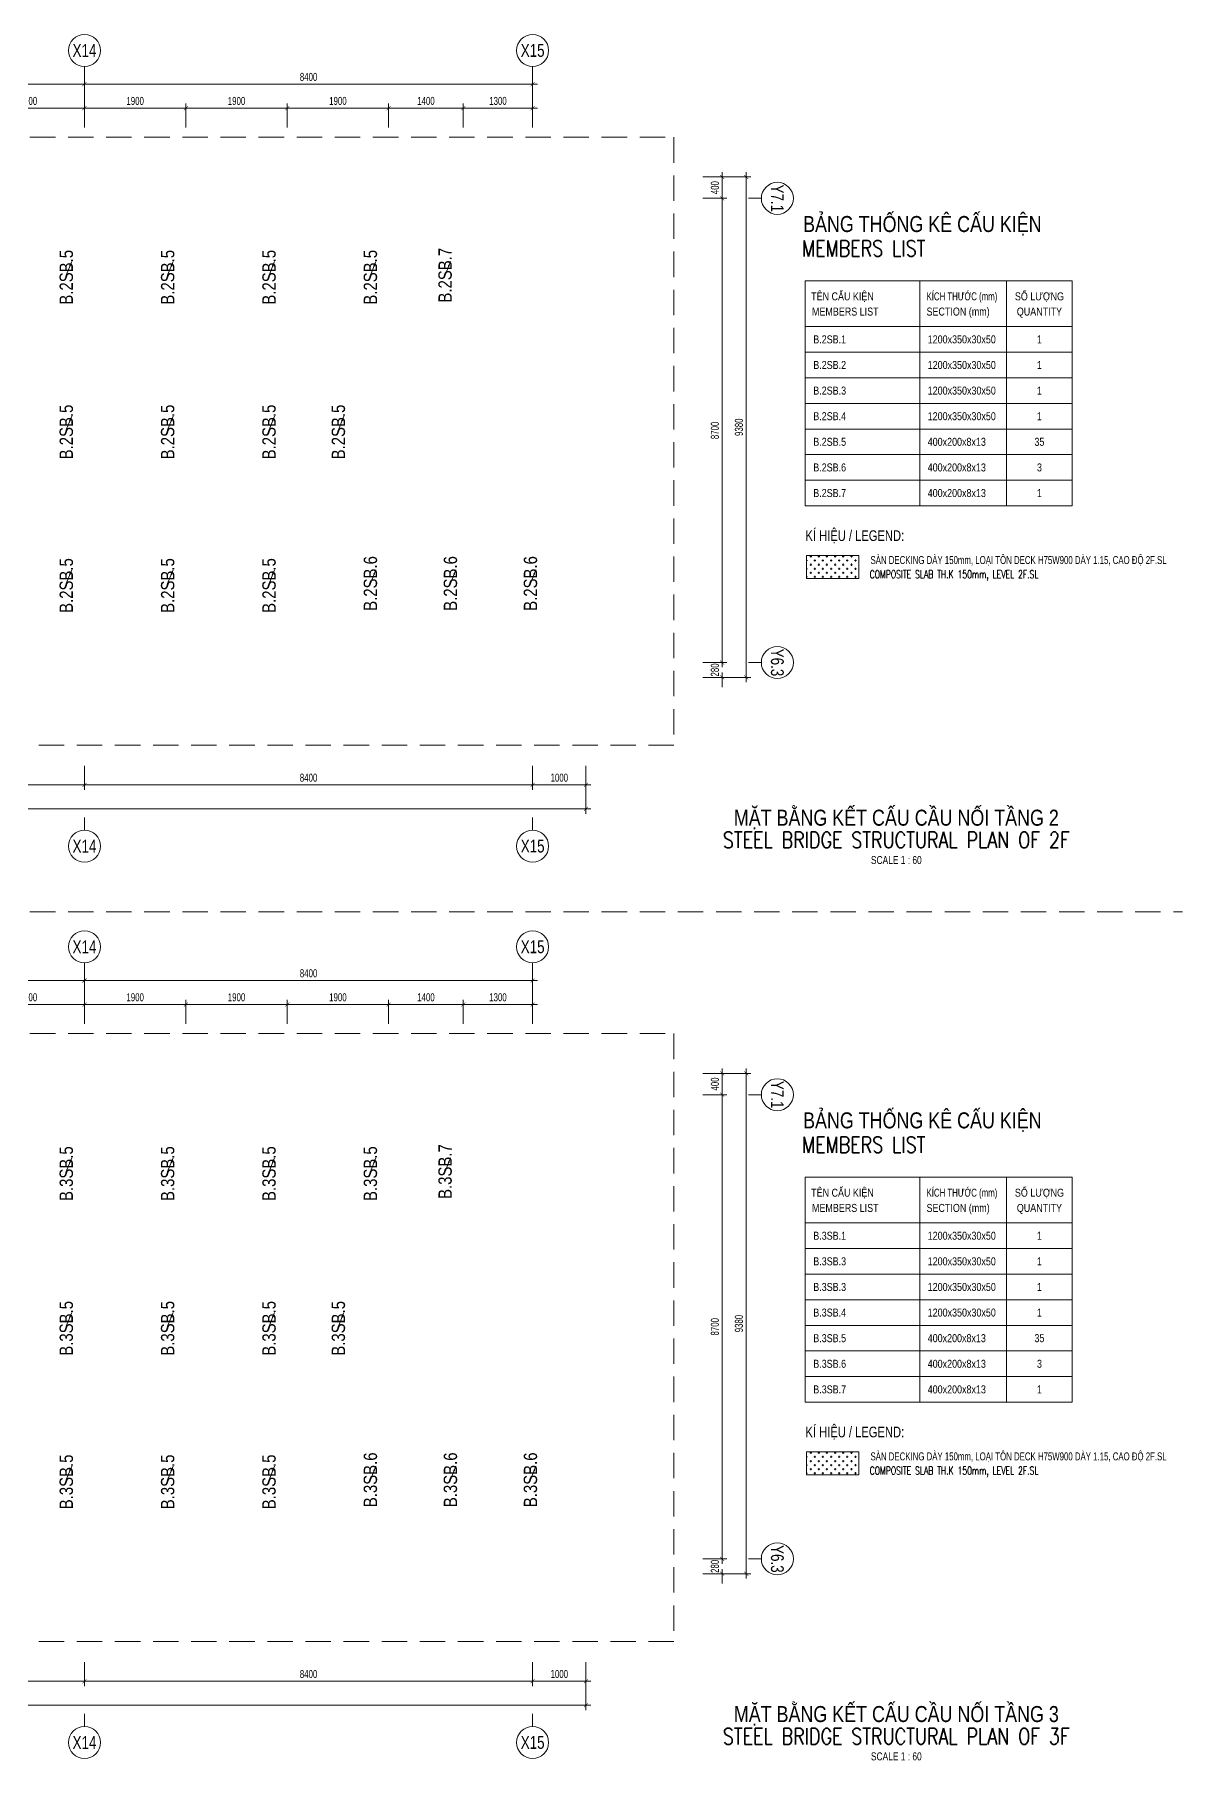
# Model space of a CAD drawing. Header units: millimetres. Extents: x 84463 to 294191, y -61495 to 44118.
# Drawn here: x 105980 to 127496, y -45124 to -12775 of the extents above; entities that cross this region are included whole.
import ezdxf
from ezdxf.enums import TextEntityAlignment as Align

# ---------------------------------------------------------------- set-up
doc = ezdxf.new("R2010")
doc.units = ezdxf.units.MM
doc.linetypes.add('CENTER2', pattern=[1.125, 0.75, -0.125, 0.125, -0.125])
doc.linetypes.add('HIDDEN2', pattern=[4.7625, 3.175, -1.5875])
for name, color, linetype, lineweight in [('$0$NDC_S_ANNO', 7, 'Continuous', 20), ('$0$NDC_S_DIM', 1, 'Continuous', 15), ('NDC_S-CONT', 3, 'Continuous', 20), ('NDC_S-TEXT-EN', 2, 'Continuous', 20), ('NDC_S-TEXT-VIE', 7, 'Continuous', 20), ('NDC_S_ANNO', 7, 'Continuous', 20), ('NDC_S_AXIS', 5, 'CENTER2', 13), ('NDC_S_BEAM NAME', 7, 'Continuous', 9), ('NDC_S_DIM', 1, 'Continuous', 15), ('NDC_S_ENG TITLE', 3, 'Continuous', 20), ('NDC_S_HATCH MATERIAL', 8, 'Continuous', 13), ('NDC_S_HIDDEN', 8, 'HIDDEN2', 13), ('NDC_S_SYMBOL', 1, 'Continuous', 15), ('NDC_S_TEXT SYMBOL', 7, 'Continuous', 20), ('NDC_S_VN TEXT', 7, 'Continuous', 20), ('NDC_S_VN TITLE', 6, 'Continuous', 35), ('NDC_Table', 3, 'Continuous', 20)]:
    doc.layers.add(name, color=color, linetype=linetype, lineweight=lineweight)
doc.styles.add('$0$ARIAL', font='arial.ttf', dxfattribs={"width": 0.8})
doc.styles.add('$0$NDC_DIM', font='', dxfattribs={"width": 0.75})
doc.styles.add('NDC_ANNO', font='', dxfattribs={"width": 0.8})
doc.styles.add('NDC_ARIAL', font='arial.ttf', dxfattribs={"width": 0.85})
doc.styles.add('NDC_DIM', font='', dxfattribs={"width": 0.75})
doc.styles.add('NDC_EN TXT', font='romans.shx', dxfattribs={"width": 0.8})
doc.styles.add('NDC_VIE TXT', font='arial.ttf', dxfattribs={"width": 0.8})
doc.styles.get('$0$NDC_DIM').set_extended_font_data('Dotum')
doc.styles.get('NDC_ANNO').set_extended_font_data('Dotum')
doc.styles.get('NDC_DIM').set_extended_font_data('Dotum')
doc.dimstyles.new('$0$NDC_dim_iso', dxfattribs={"dimtxt": 2.5, "dimasz": 1, "dimexe": 1.5, "dimexo": 2.5, "dimgap": 1, "dimtad": 1, "dimdec": 0, "dimzin": 0, "dimdsep": 46, "dimtxsty": '$0$NDC_DIM', "dimblk": '$0$DIMMARK', "dimcen": 0.09, "dimdle": 1.2, "dimclrd": 1, "dimclre": 1, "dimclrt": 3, "dimadec": 0, "dimazin": 0, "dimtfac": 1, "dimtdec": 0, "dimtix": 1, "dimtofl": 0, "dimtmove": 0, "dimatfit": 3, "dimfxl": 8, "dimfxlon": 1, "dimtolj": 1, "dimtzin": 0, "dimarcsym": 0})
doc.dimstyles.new('NDC_dim_60', dxfattribs={"dimscale": 60, "dimtxt": 2.5, "dimasz": 1.5, "dimexe": 1.5, "dimexo": 2.5, "dimgap": 1, "dimtad": 1, "dimdec": 0, "dimrnd": 0.001, "dimzin": 0, "dimdsep": 46, "dimtxsty": 'NDC_DIM', "dimblk": 'DIMMARK', "dimcen": 0, "dimdle": 1.2, "dimclrd": 256, "dimclre": 256, "dimclrt": 3, "dimadec": 0, "dimazin": 0, "dimtfac": 1, "dimtdec": 0, "dimtix": 1, "dimtofl": 0, "dimtmove": 2, "dimatfit": 3, "dimfxl": 6, "dimfxlon": 1, "dimtolj": 1, "dimtzin": 0, "dimlwd": -1, "dimlwe": -1, "dimarcsym": 0})

# ---------------------------------------------------------------- blocks, each defined once
blk = doc.blocks.new('Drawing name_symbol')
at = {"layer": 'NDC_S_ENG TITLE', "style": 'NDC_EN TXT', "width": 0.8}
blk.add_attdef('SECTDET1', text='', height=5, dxfattribs=at).set_placement((0, 1.01), align=Align.CENTER)
at = {"layer": 'NDC_S_TEXT SYMBOL', "lineweight": 25, "style": 'NDC_ANNO', "width": 0.8}
blk.add_attdef('SSCALE', text='', height=2.5, dxfattribs=at).set_placement((0, -4), align=Align.CENTER)
at = {"layer": 'NDC_S_VN TITLE', "style": 'NDC_VIE TXT', "width": 0.8}
blk.add_attdef('SECTDET2', text='', height=5, dxfattribs=at).set_placement((0, 7.97), align=Align.CENTER)
blk = doc.blocks.new('DIMMARK')
at = {"layer": 'NDC_S_DIM', "color": 1}
blk.add_line((-1.5, 0), (1, 0), dxfattribs=at)
at = {"layer": 'NDC_S_DIM', "color": 2, "const_width": 0.1}
blk.add_lwpolyline([(-0.42, -0.42), (0.42, 0.42)], dxfattribs=at)
blk = doc.blocks.new('*D5988')
at = {"layer": 'Defpoints', "color": 0, "transparency": 16777216}
for p in [(8400, -1551), (16800, -1551), (16800, -2294)]:
    blk.add_point(p, dxfattribs=at)
at = {"layer": 'NDC_S_DIM', "transparency": 16777216}
for p, q in [((8400, -1934), (8400, -2384)), ((16800, -1934), (16800, -2384)), ((8490, -2294), (16710, -2294))]:
    blk.add_line(p, q, dxfattribs=at)
at = {"layer": 'NDC_S_DIM', "transparency": 16777216, "xscale": 90, "yscale": 90, "zscale": 90, "rotation": 180}
blk.add_blockref('DIMMARK', (8400, -2294), dxfattribs=at)
at = {"layer": 'NDC_S_DIM', "transparency": 16777216, "xscale": 90, "yscale": 90, "zscale": 90}
blk.add_blockref('DIMMARK', (16800, -2294), dxfattribs=at)
at = {"layer": 'NDC_S_DIM', "color": 3, "transparency": 16777216, "insert": (12600, -2159), "char_height": 150, "attachment_point": 5, "style": 'NDC_DIM'}
blk.add_mtext('\\A1;8400', dxfattribs=at)
blk = doc.blocks.new('*D5989')
at = {"layer": 'Defpoints', "color": 0, "transparency": 16777216}
for p in [(16800, -1551), (25200, -1551), (25200, -2294)]:
    blk.add_point(p, dxfattribs=at)
at = {"layer": 'NDC_S_DIM', "transparency": 16777216}
for p, q in [((16800, -1934), (16800, -2384)), ((25200, -1934), (25200, -2384)), ((16890, -2294), (25110, -2294))]:
    blk.add_line(p, q, dxfattribs=at)
at = {"layer": 'NDC_S_DIM', "transparency": 16777216, "xscale": 90, "yscale": 90, "zscale": 90, "rotation": 180}
blk.add_blockref('DIMMARK', (16800, -2294), dxfattribs=at)
at = {"layer": 'NDC_S_DIM', "transparency": 16777216, "xscale": 90, "yscale": 90, "zscale": 90}
blk.add_blockref('DIMMARK', (25200, -2294), dxfattribs=at)
at = {"layer": 'NDC_S_DIM', "color": 3, "transparency": 16777216, "insert": (21000, -2159), "char_height": 150, "attachment_point": 5, "style": 'NDC_DIM'}
blk.add_mtext('\\A1;8400', dxfattribs=at)
blk = doc.blocks.new('*D5990')
at = {"layer": 'Defpoints', "color": 0, "transparency": 16777216}
for p in [(25200, -1551), (26200, -1551), (26200, -2294)]:
    blk.add_point(p, dxfattribs=at)
at = {"layer": 'NDC_S_DIM', "transparency": 16777216}
for p, q in [((25200, -1934), (25200, -2384)), ((26200, -1934), (26200, -2384)), ((25290, -2294), (26110, -2294))]:
    blk.add_line(p, q, dxfattribs=at)
at = {"layer": 'NDC_S_DIM', "transparency": 16777216, "xscale": 90, "yscale": 90, "zscale": 90, "rotation": 180}
blk.add_blockref('DIMMARK', (25200, -2294), dxfattribs=at)
at = {"layer": 'NDC_S_DIM', "transparency": 16777216, "xscale": 90, "yscale": 90, "zscale": 90}
blk.add_blockref('DIMMARK', (26200, -2294), dxfattribs=at)
at = {"layer": 'NDC_S_DIM', "color": 3, "transparency": 16777216, "insert": (25700, -2159), "char_height": 150, "attachment_point": 5, "style": 'NDC_DIM'}
blk.add_mtext('\\A1;1000', dxfattribs=at)
blk = doc.blocks.new('*D5991')
at = {"layer": 'Defpoints', "color": 0, "transparency": 16777216}
for p in [(-1500, -1551), (26200, -1551), (-1500, -2744)]:
    blk.add_point(p, dxfattribs=at)
at = {"layer": 'NDC_S_DIM', "transparency": 16777216}
for p, q in [((-1500, -2384), (-1500, -2834)), ((26200, -2384), (26200, -2834)), ((26110, -2744), (-1410, -2744))]:
    blk.add_line(p, q, dxfattribs=at)
at = {"layer": 'NDC_S_DIM', "transparency": 16777216, "xscale": 90, "yscale": 90, "zscale": 90, "rotation": 180}
blk.add_blockref('DIMMARK', (-1500, -2744), dxfattribs=at)
at = {"layer": 'NDC_S_DIM', "transparency": 16777216, "xscale": 90, "yscale": 90, "zscale": 90}
blk.add_blockref('DIMMARK', (26200, -2744), dxfattribs=at)
at = {"layer": 'NDC_S_DIM', "color": 3, "transparency": 16777216, "insert": (12350, -2609), "char_height": 150, "attachment_point": 5, "style": 'NDC_DIM'}
blk.add_mtext('\\A1;27700', dxfattribs=at)
blk = doc.blocks.new('*D6000')
at = {"layer": 'Defpoints', "color": 0, "transparency": 16777216}
for p in [(16800, 10390), (14700, 9844), (16800, 9844)]:
    blk.add_point(p, dxfattribs=at)
at = {"layer": 'NDC_S_DIM', "transparency": 16777216}
for p, q in [((14700, 10030), (14700, 10480)), ((14790, 10390), (16710, 10390)), ((16800, 10030), (16800, 10480))]:
    blk.add_line(p, q, dxfattribs=at)
at = {"layer": 'NDC_S_DIM', "transparency": 16777216, "xscale": 90, "yscale": 90, "zscale": 90, "rotation": 180}
blk.add_blockref('DIMMARK', (14700, 10390), dxfattribs=at)
at = {"layer": 'NDC_S_DIM', "transparency": 16777216, "xscale": 90, "yscale": 90, "zscale": 90}
blk.add_blockref('DIMMARK', (16800, 10390), dxfattribs=at)
at = {"layer": 'NDC_S_DIM', "color": 3, "transparency": 16777216, "insert": (15750, 10525), "char_height": 150, "attachment_point": 5, "style": 'NDC_DIM'}
blk.add_mtext('\\A1;2100', dxfattribs=at)
blk = doc.blocks.new('*D6001')
at = {"layer": 'Defpoints', "color": 0, "transparency": 16777216}
for p in [(18700, 10390), (16800, 9844), (18700, 9844)]:
    blk.add_point(p, dxfattribs=at)
at = {"layer": 'NDC_S_DIM', "transparency": 16777216}
for p, q in [((16800, 10030), (16800, 10480)), ((16890, 10390), (18610, 10390)), ((18700, 10030), (18700, 10480))]:
    blk.add_line(p, q, dxfattribs=at)
at = {"layer": 'NDC_S_DIM', "transparency": 16777216, "xscale": 90, "yscale": 90, "zscale": 90, "rotation": 180}
blk.add_blockref('DIMMARK', (16800, 10390), dxfattribs=at)
at = {"layer": 'NDC_S_DIM', "transparency": 16777216, "xscale": 90, "yscale": 90, "zscale": 90}
blk.add_blockref('DIMMARK', (18700, 10390), dxfattribs=at)
at = {"layer": 'NDC_S_DIM', "color": 3, "transparency": 16777216, "insert": (17750, 10525), "char_height": 150, "attachment_point": 5, "style": 'NDC_DIM'}
blk.add_mtext('\\A1;1900', dxfattribs=at)
blk = doc.blocks.new('*D6002')
at = {"layer": 'Defpoints', "color": 0, "transparency": 16777216}
for p in [(20600, 10390), (18700, 9844), (20600, 9844)]:
    blk.add_point(p, dxfattribs=at)
at = {"layer": 'NDC_S_DIM', "transparency": 16777216}
for p, q in [((18700, 10030), (18700, 10480)), ((18790, 10390), (20510, 10390)), ((20600, 10030), (20600, 10480))]:
    blk.add_line(p, q, dxfattribs=at)
at = {"layer": 'NDC_S_DIM', "transparency": 16777216, "xscale": 90, "yscale": 90, "zscale": 90, "rotation": 180}
blk.add_blockref('DIMMARK', (18700, 10390), dxfattribs=at)
at = {"layer": 'NDC_S_DIM', "transparency": 16777216, "xscale": 90, "yscale": 90, "zscale": 90}
blk.add_blockref('DIMMARK', (20600, 10390), dxfattribs=at)
at = {"layer": 'NDC_S_DIM', "color": 3, "transparency": 16777216, "insert": (19650, 10525), "char_height": 150, "attachment_point": 5, "style": 'NDC_DIM'}
blk.add_mtext('\\A1;1900', dxfattribs=at)
blk = doc.blocks.new('*D6003')
at = {"layer": 'Defpoints', "color": 0, "transparency": 16777216}
for p in [(22500, 10390), (20600, 9844), (22500, 9844)]:
    blk.add_point(p, dxfattribs=at)
at = {"layer": 'NDC_S_DIM', "transparency": 16777216}
for p, q in [((20600, 10030), (20600, 10480)), ((20690, 10390), (22410, 10390)), ((22500, 10030), (22500, 10480))]:
    blk.add_line(p, q, dxfattribs=at)
at = {"layer": 'NDC_S_DIM', "transparency": 16777216, "xscale": 90, "yscale": 90, "zscale": 90, "rotation": 180}
blk.add_blockref('DIMMARK', (20600, 10390), dxfattribs=at)
at = {"layer": 'NDC_S_DIM', "transparency": 16777216, "xscale": 90, "yscale": 90, "zscale": 90}
blk.add_blockref('DIMMARK', (22500, 10390), dxfattribs=at)
at = {"layer": 'NDC_S_DIM', "color": 3, "transparency": 16777216, "insert": (21550, 10525), "char_height": 150, "attachment_point": 5, "style": 'NDC_DIM'}
blk.add_mtext('\\A1;1900', dxfattribs=at)
blk = doc.blocks.new('*D6004')
at = {"layer": 'Defpoints', "color": 0, "transparency": 16777216}
for p in [(23900, 10390), (22500, 9844), (23900, 9844)]:
    blk.add_point(p, dxfattribs=at)
at = {"layer": 'NDC_S_DIM', "transparency": 16777216}
for p, q in [((22500, 10030), (22500, 10480)), ((22590, 10390), (23810, 10390)), ((23900, 10030), (23900, 10480))]:
    blk.add_line(p, q, dxfattribs=at)
at = {"layer": 'NDC_S_DIM', "transparency": 16777216, "xscale": 90, "yscale": 90, "zscale": 90, "rotation": 180}
blk.add_blockref('DIMMARK', (22500, 10390), dxfattribs=at)
at = {"layer": 'NDC_S_DIM', "transparency": 16777216, "xscale": 90, "yscale": 90, "zscale": 90}
blk.add_blockref('DIMMARK', (23900, 10390), dxfattribs=at)
at = {"layer": 'NDC_S_DIM', "color": 3, "transparency": 16777216, "insert": (23200, 10525), "char_height": 150, "attachment_point": 5, "style": 'NDC_DIM'}
blk.add_mtext('\\A1;1400', dxfattribs=at)
blk = doc.blocks.new('*D6005')
at = {"layer": 'Defpoints', "color": 0, "transparency": 16777216}
for p in [(25200, 10390), (23900, 9844), (25200, 9844)]:
    blk.add_point(p, dxfattribs=at)
at = {"layer": 'NDC_S_DIM', "transparency": 16777216}
for p, q in [((23900, 10030), (23900, 10480)), ((23990, 10390), (25110, 10390)), ((25200, 10030), (25200, 10480))]:
    blk.add_line(p, q, dxfattribs=at)
at = {"layer": 'NDC_S_DIM', "transparency": 16777216, "xscale": 90, "yscale": 90, "zscale": 90, "rotation": 180}
blk.add_blockref('DIMMARK', (23900, 10390), dxfattribs=at)
at = {"layer": 'NDC_S_DIM', "transparency": 16777216, "xscale": 90, "yscale": 90, "zscale": 90}
blk.add_blockref('DIMMARK', (25200, 10390), dxfattribs=at)
at = {"layer": 'NDC_S_DIM', "color": 3, "transparency": 16777216, "insert": (24550, 10525), "char_height": 150, "attachment_point": 5, "style": 'NDC_DIM'}
blk.add_mtext('\\A1;1300', dxfattribs=at)
blk = doc.blocks.new('*D6007')
at = {"layer": 'Defpoints', "color": 0, "transparency": 16777216}
for p in [(16800, 10840), (8400, 9844), (16800, 9844)]:
    blk.add_point(p, dxfattribs=at)
at = {"layer": 'NDC_S_DIM', "transparency": 16777216}
for p, q in [((8400, 10480), (8400, 10930)), ((8490, 10840), (16710, 10840)), ((16800, 10480), (16800, 10930))]:
    blk.add_line(p, q, dxfattribs=at)
at = {"layer": 'NDC_S_DIM', "transparency": 16777216, "xscale": 90, "yscale": 90, "zscale": 90, "rotation": 180}
blk.add_blockref('DIMMARK', (8400, 10840), dxfattribs=at)
at = {"layer": 'NDC_S_DIM', "transparency": 16777216, "xscale": 90, "yscale": 90, "zscale": 90}
blk.add_blockref('DIMMARK', (16800, 10840), dxfattribs=at)
at = {"layer": 'NDC_S_DIM', "color": 3, "transparency": 16777216, "insert": (12600, 10975), "char_height": 150, "attachment_point": 5, "style": 'NDC_DIM'}
blk.add_mtext('\\A1;8400', dxfattribs=at)
blk = doc.blocks.new('*D6008')
at = {"layer": 'Defpoints', "color": 0, "transparency": 16777216}
for p in [(25200, 10840), (16800, 9844), (25200, 9844)]:
    blk.add_point(p, dxfattribs=at)
at = {"layer": 'NDC_S_DIM', "transparency": 16777216}
for p, q in [((16800, 10480), (16800, 10930)), ((16890, 10840), (25110, 10840)), ((25200, 10480), (25200, 10930))]:
    blk.add_line(p, q, dxfattribs=at)
at = {"layer": 'NDC_S_DIM', "transparency": 16777216, "xscale": 90, "yscale": 90, "zscale": 90, "rotation": 180}
blk.add_blockref('DIMMARK', (16800, 10840), dxfattribs=at)
at = {"layer": 'NDC_S_DIM', "transparency": 16777216, "xscale": 90, "yscale": 90, "zscale": 90}
blk.add_blockref('DIMMARK', (25200, 10840), dxfattribs=at)
at = {"layer": 'NDC_S_DIM', "color": 3, "transparency": 16777216, "insert": (21000, 10975), "char_height": 150, "attachment_point": 5, "style": 'NDC_DIM'}
blk.add_mtext('\\A1;8400', dxfattribs=at)
blk = doc.blocks.new('*U14')
at = {"layer": 'NDC_S_SYMBOL'}
blk.add_line((0, 5), (0, 9), dxfattribs=at)
blk.add_circle((0, 0), 5, dxfattribs=at)
at = {"layer": 'NDC_S_TEXT SYMBOL', "color": 7, "style": 'NDC_ANNO', "width": 0.8}
blk.add_attdef('GRID', text='', height=4, dxfattribs=at).set_placement((0, 0), align=Align.MIDDLE)
blk = doc.blocks.new('*D6013')
at = {"layer": 'Defpoints', "color": 0, "transparency": 16777216}
for p in [(27849, 8700), (28752, 8700), (27849, 0)]:
    blk.add_point(p, dxfattribs=at)
at = {"layer": 'NDC_S_DIM', "transparency": 16777216}
for p, q in [((28392, 8700), (28842, 8700)), ((28752, 90), (28752, 8610)), ((28392, 0), (28842, 0))]:
    blk.add_line(p, q, dxfattribs=at)
at = {"layer": 'NDC_S_DIM', "transparency": 16777216, "xscale": 90, "yscale": 90, "zscale": 90}
for p, rotation in [((28752, 8700), 90), ((28752, 0), 270)]:
    blk.add_blockref('DIMMARK', p, dxfattribs=dict(at, rotation=rotation))
at = {"layer": 'NDC_S_DIM', "color": 3, "transparency": 16777216, "insert": (28616, 4350), "char_height": 150, "attachment_point": 5, "rotation": 90, "style": 'NDC_DIM'}
blk.add_mtext('\\A1;8700', dxfattribs=at)
blk = doc.blocks.new('*D6014')
at = {"layer": 'Defpoints', "color": 0, "transparency": 16777216}
for p in [(27849, 9100), (28752, 9100), (27849, 8700)]:
    blk.add_point(p, dxfattribs=at)
at = {"layer": 'NDC_S_DIM', "transparency": 16777216}
for p, q in [((28392, 9100), (28842, 9100)), ((28752, 8790), (28752, 9010)), ((28392, 8700), (28842, 8700))]:
    blk.add_line(p, q, dxfattribs=at)
at = {"layer": 'NDC_S_DIM', "transparency": 16777216, "xscale": 90, "yscale": 90, "zscale": 90}
for p, rotation in [((28752, 9100), 90), ((28752, 8700), 270)]:
    blk.add_blockref('DIMMARK', p, dxfattribs=dict(at, rotation=rotation))
at = {"layer": 'NDC_S_DIM', "color": 3, "transparency": 16777216, "insert": (28616, 8900), "char_height": 150, "attachment_point": 5, "rotation": 90, "style": 'NDC_DIM'}
blk.add_mtext('\\A1;400', dxfattribs=at)
blk = doc.blocks.new('*D6015')
at = {"layer": 'Defpoints', "color": 0, "transparency": 16777216}
for p in [(27849, 0), (27849, -280), (28752, 0)]:
    blk.add_point(p, dxfattribs=at)
at = {"layer": 'NDC_S_DIM', "transparency": 16777216}
for p, q in [((28752, 90), (28752, 180)), ((28392, 0), (28842, 0)), ((28392, -280), (28842, -280)), ((28752, -370), (28752, -460))]:
    blk.add_line(p, q, dxfattribs=at)
at = {"layer": 'NDC_S_DIM', "transparency": 16777216, "xscale": 90, "yscale": 90, "zscale": 90}
for p, rotation in [((28752, 0), 270), ((28752, -280), 90)]:
    blk.add_blockref('DIMMARK', p, dxfattribs=dict(at, rotation=rotation))
at = {"layer": 'NDC_S_DIM', "color": 3, "transparency": 16777216, "insert": (28616, -140), "char_height": 150, "attachment_point": 5, "rotation": 90, "style": 'NDC_DIM'}
blk.add_mtext('\\A1;280', dxfattribs=at)
blk = doc.blocks.new('*D6016')
at = {"layer": 'Defpoints', "color": 0, "transparency": 16777216}
for p in [(27849, 9100), (29202, 9100), (27849, -280)]:
    blk.add_point(p, dxfattribs=at)
at = {"layer": 'NDC_S_DIM', "transparency": 16777216}
for p, q in [((28842, 9100), (29292, 9100)), ((29202, -190), (29202, 9010)), ((28842, -280), (29292, -280))]:
    blk.add_line(p, q, dxfattribs=at)
at = {"layer": 'NDC_S_DIM', "transparency": 16777216, "xscale": 90, "yscale": 90, "zscale": 90}
for p, rotation in [((29202, 9100), 90), ((29202, -280), 270)]:
    blk.add_blockref('DIMMARK', p, dxfattribs=dict(at, rotation=rotation))
at = {"layer": 'NDC_S_DIM', "color": 3, "transparency": 16777216, "insert": (29066, 4410), "char_height": 150, "attachment_point": 5, "rotation": 90, "style": 'NDC_DIM'}
blk.add_mtext('\\A1;9380', dxfattribs=at)
blk = doc.blocks.new('*U181')
at = {"layer": 'NDC_S_SYMBOL'}
blk.add_line((5, 0), (9, 0), dxfattribs=at)
blk.add_circle((0, 0), 5, dxfattribs=at)
at = {"layer": 'NDC_S_TEXT SYMBOL', "color": 7, "style": 'NDC_ANNO', "width": 0.8}
blk.add_attdef('GRID', text='', height=4, rotation=270, dxfattribs=at).set_placement((0, 0), align=Align.MIDDLE)
blk = doc.blocks.new('$0$DIMMARK')
at = {"layer": '$0$NDC_S_DIM', "color": 1}
blk.add_line((-1.5, 0), (1, 0), dxfattribs=at)
at = {"layer": '$0$NDC_S_DIM', "color": 2, "const_width": 0.1}
blk.add_lwpolyline([(-0.42, -0.42), (0.42, 0.42)], dxfattribs=at)
blk = doc.blocks.new('Truc cau noi')
at = {"layer": 'NDC_S_AXIS'}
ref = blk.add_blockref('*U14', (16800, 11470.3), dxfattribs=dict(at, xscale=-60, yscale=60, zscale=60, rotation=180))
ref.add_attrib('GRID', 'X14', dxfattribs={"layer": 'NDC_S_TEXT SYMBOL', "color": 7, "height": 240, "style": 'NDC_ANNO', "width": 0.8}).set_placement((16800, 11470.3), align=Align.MIDDLE)
ref = blk.add_blockref('*U14', (25200, 11470.3), dxfattribs=dict(at, xscale=-60, yscale=60, zscale=60, rotation=180))
ref.add_attrib('GRID', 'X15', dxfattribs={"layer": 'NDC_S_TEXT SYMBOL', "color": 7, "height": 240, "style": 'NDC_ANNO', "width": 0.8}).set_placement((25200, 11470.3), align=Align.MIDDLE)
ref = blk.add_blockref('*U181', (29786.5, 8700), dxfattribs=dict(at, xscale=-60, yscale=60, zscale=60))
ref.add_attrib('GRID', 'Y7.1', dxfattribs={"layer": 'NDC_S_TEXT SYMBOL', "color": 7, "height": 240, "rotation": 270, "style": 'NDC_ANNO', "width": 0.8}).set_placement((29786.5, 8700), align=Align.MIDDLE)
ref = blk.add_blockref('*U181', (29786.5, 0), dxfattribs=dict(at, xscale=-60, yscale=60, zscale=60))
ref.add_attrib('GRID', 'Y6.3', dxfattribs={"layer": 'NDC_S_TEXT SYMBOL', "color": 7, "height": 240, "rotation": 270, "style": 'NDC_ANNO', "width": 0.8}).set_placement((29786.5, 0), align=Align.MIDDLE)
at = {"layer": 'NDC_S_AXIS', "xscale": 60, "yscale": 60, "zscale": 60}
for p, values in [((16800, -3442.2), {'GRID': 'X14'}), ((25200, -3442.2), {'GRID': 'X15'})]:
    blk.add_blockref('*U14', p, dxfattribs=at).add_auto_attribs(values)
at = {"layer": 'NDC_S_DIM'}
for base, p1, p2, picture, middle in [((16800, 10840.3), (8400, 9844.4), (16800, 9844.4), '*D6007', (12600, 10975.4)), ((25200, 10840.3), (16800, 9844.4), (25200, 9844.4), '*D6008', (21000, 10975.4)), ((16800, 10390.3), (14700, 9844.4), (16800, 9844.4), '*D6000', (15750, 10525.4)), ((18700, 10390.3), (16800, 9844.4), (18700, 9844.4), '*D6001', (17750, 10525.4)), ((20600, 10390.3), (18700, 9844.4), (20600, 9844.4), '*D6002', (19650, 10525.4)), ((22500, 10390.3), (20600, 9844.4), (22500, 9844.4), '*D6003', (21550, 10525.4)), ((23900, 10390.3), (22500, 9844.4), (23900, 9844.4), '*D6004', (23200, 10525.4)), ((25200, 10390.3), (23900, 9844.4), (25200, 9844.4), '*D6005', (24550, 10525.4)), ((-1500, -2743.9), (26200, -1551), (-1500, -1551), '*D5991', (12350, -2608.8)), ((16800, -2293.9), (8400, -1551), (16800, -1551), '*D5988', (12600, -2158.8)), ((25200, -2293.9), (16800, -1551), (25200, -1551), '*D5989', (21000, -2158.8)), ((26200, -2293.9), (25200, -1551), (26200, -1551), '*D5990', (25700, -2158.8))]:
    dim = blk.add_linear_dim(base=base, p1=p1, p2=p2, dimstyle='NDC_dim_60', dxfattribs=at)
    dim.commit()
    dim.dimension.update_dxf_attribs({"geometry": picture, "text_midpoint": middle})
for base, p1, p2, picture, middle in [((28751.6, 9100), (27849, 8700), (27849, 9100), '*D6014', (28616.5, 8900)), ((29201.6, 9100), (27849, -280), (27849, 9100), '*D6016', (29066.5, 4410)), ((28751.6, 8700), (27849, 0), (27849, 8700), '*D6013', (28616.5, 4350)), ((28751.6, 0), (27849, -280), (27849, 0), '*D6015', (28616.5, -140))]:
    dim = blk.add_linear_dim(base=base, p1=p1, p2=p2, angle=90, dimstyle='NDC_dim_60', dxfattribs=at)
    dim.commit()
    dim.dimension.update_dxf_attribs({"geometry": picture, "text_midpoint": middle})
blk = doc.blocks.new('*U17')
at = {"layer": '$0$NDC_S_ANNO', "ltscale": 0.8, "style": '$0$ARIAL', "width": 0.8, "flags": 1}
blk.add_attdef('CHU_THICH', text='', height=2.5, dxfattribs=at).set_placement((0, 0), align=Align.MIDDLE_CENTER)
at = {"layer": '$0$NDC_S_ANNO', "ltscale": 0.8, "style": '$0$ARIAL', "width": 0.8}
blk.add_attdef('TEN', text='', height=2.5, dxfattribs=at).set_placement((-2.58, 1.03), align=Align.MIDDLE_CENTER)
at = {"layer": 'Defpoints'}
blk.add_leader([(0, 0), (-2.58, 1.03)], dimstyle='$0$NDC_dim_iso', override={"dimgap": 0.625, "dimtad": 0}, dxfattribs=at)

msp = doc.modelspace()

# ---------------------------------------------------------------- hatches: boundary and pattern name
at = {"layer": 'NDC_S_HATCH MATERIAL'}
h = msp.add_hatch(dxfattribs=at)
h.set_pattern_fill('CROSS', color=256, scale=12)
h.set_pattern_definition([(0, (40041.8, -36427.71), (76.2, 76.2), [38.1, -114.3]), (90, (40060.85, -36446.76), (-76.2, 76.2), [38.1, -114.3])])
h.paths.add_polyline_path([(120446.9, -22537.4), (121430.3, -22537.4), (121430.3, -22970.9), (120446.9, -22970.9)])
h = msp.add_hatch(dxfattribs=at)
h.set_pattern_fill('CROSS', color=256, scale=12)
h.set_pattern_definition([(0, (40041.8, -53227.71), (76.2, 76.2), [38.1, -114.3]), (90, (40060.85, -53246.76), (-76.2, 76.2), [38.1, -114.3])])
h.paths.add_polyline_path([(120446.9, -39337.4), (121430.3, -39337.4), (121430.3, -39770.9), (120446.9, -39770.9)])

# ---------------------------------------------------------------- linework, layer by layer
at = {"layer": 'NDC_S-CONT'}
for points in [[(120446.9, -22537.4), (121430.3, -22537.4), (121430.3, -22970.9), (120446.9, -22970.9)], [(120446.9, -39337.4), (121430.3, -39337.4), (121430.3, -39770.9), (120446.9, -39770.9)]]:
    msp.add_lwpolyline(points, close=True, dxfattribs=at)
at = {"layer": 'NDC_S_HIDDEN', "ltscale": 150}
msp.add_line((84462.9, -29215.3), (127496.3, -29215.3), dxfattribs=at)
for points in [[(87319.8, -14701.1), (117965.2, -14701.1), (117965.2, -26096.5), (87319.8, -26096.5)], [(87319.8, -31501.1), (117965.2, -31501.1), (117965.2, -42896.5), (87319.8, -42896.5)]]:
    msp.add_lwpolyline(points, close=True, dxfattribs=at)
at = {"layer": 'NDC_Table'}
for p, q in [((120426.2, -17391.4), (120426.2, -21609)), ((120426.2, -17391.4), (125430.1, -17391.4)), ((122571, -17391.4), (122571, -21609)), ((124200.1, -17391.4), (124200.1, -21609)), ((125430.1, -17391.4), (125430.1, -21609)), ((120426.2, -18249), (125430.1, -18249)), ((120426.2, -18729), (125430.1, -18729)), ((120426.2, -19209), (125430.1, -19209)), ((120426.2, -19689), (125430.1, -19689)), ((120426.2, -20169), (125430.1, -20169)), ((120426.2, -20649), (125430.1, -20649)), ((120426.2, -21129), (125430.1, -21129)), ((120426.2, -21609), (125430.1, -21609)), ((120426.2, -34191.4), (120426.2, -38409)), ((120426.2, -34191.4), (125430.1, -34191.4)), ((122571, -34191.4), (122571, -38409)), ((124200.1, -34191.4), (124200.1, -38409)), ((125430.1, -34191.4), (125430.1, -38409)), ((120426.2, -35049), (125430.1, -35049)), ((120426.2, -35529), (125430.1, -35529)), ((120426.2, -36009), (125430.1, -36009)), ((120426.2, -36489), (125430.1, -36489)), ((120426.2, -36969), (125430.1, -36969)), ((120426.2, -37449), (125430.1, -37449)), ((120426.2, -37929), (125430.1, -37929)), ((120426.2, -38409), (125430.1, -38409))]:
    msp.add_line(p, q, dxfattribs=at)

# ---------------------------------------------------------------- block references
at = {"layer": 'NDC_S_ANNO', "xscale": 60, "yscale": 60, "zscale": 60}
for p, values in [((122132.9, -28082.1), {'SECTDET1': 'STEEL BRIDGE STRUCTURAL PLAN OF 2F', 'SECTDET2': 'MẶT BẰNG KẾT CẤU CẦU NỐI TẦNG 2', 'SSCALE': 'SCALE 1 : 60'}), ((122132.9, -44882.1), {'SECTDET1': 'STEEL BRIDGE STRUCTURAL PLAN OF 3F', 'SECTDET2': 'MẶT BẰNG KẾT CẤU CẦU NỐI TẦNG 3', 'SSCALE': 'SCALE 1 : 60'})]:
    msp.add_blockref('Drawing name_symbol', p, dxfattribs=at).add_auto_attribs(values)
at = {"layer": 'NDC_S_BEAM NAME', "xscale": 100, "yscale": 100, "zscale": 100, "rotation": 90}
for p, values in [((113777.7, -17028.4), {'TEN': 'B.2SB.7'}), ((106677.7, -17028.4), {'TEN': 'B.2SB.5 '}), ((108577.7, -17028.4), {'TEN': 'B.2SB.5 '}), ((110477.7, -17028.4), {'TEN': 'B.2SB.5 '}), ((112377.7, -17028.4), {'TEN': 'B.2SB.5 '}), ((106677.7, -19928.4), {'TEN': 'B.2SB.5 '}), ((108577.7, -19928.4), {'TEN': 'B.2SB.5 '}), ((110477.7, -19928.4), {'TEN': 'B.2SB.5 '}), ((111777.7, -19928.4), {'TEN': 'B.2SB.5 '}), ((106677.7, -22805.7), {'TEN': 'B.2SB.5 '}), ((108577.7, -22805.7), {'TEN': 'B.2SB.5 '}), ((110477.7, -22805.7), {'TEN': 'B.2SB.5 '}), ((112377.7, -22805.7), {'TEN': 'B.2SB.6'}), ((113877.7, -22805.7), {'TEN': 'B.2SB.6'}), ((115377.7, -22805.7), {'TEN': 'B.2SB.6'}), ((106677.7, -33828.4), {'TEN': 'B.3SB.5 '}), ((108577.7, -33828.4), {'TEN': 'B.3SB.5 '}), ((110477.7, -33828.4), {'TEN': 'B.3SB.5 '}), ((112377.7, -33828.4), {'TEN': 'B.3SB.5 '}), ((113777.7, -33828.4), {'TEN': 'B.3SB.7'}), ((106677.7, -36728.4), {'TEN': 'B.3SB.5 '}), ((108577.7, -36728.4), {'TEN': 'B.3SB.5 '}), ((110477.7, -36728.4), {'TEN': 'B.3SB.5 '}), ((111777.7, -36728.4), {'TEN': 'B.3SB.5 '}), ((106677.7, -39605.7), {'TEN': 'B.3SB.5 '}), ((108577.7, -39605.7), {'TEN': 'B.3SB.5 '}), ((110477.7, -39605.7), {'TEN': 'B.3SB.5 '}), ((112377.7, -39605.7), {'TEN': 'B.3SB.6'}), ((113877.7, -39605.7), {'TEN': 'B.3SB.6'}), ((115377.7, -39605.7), {'TEN': 'B.3SB.6'})]:
    msp.add_blockref('*U17', p, dxfattribs=at).add_auto_attribs(values)
at = {"layer": 'NDC_S_DIM'}
for p in [(90116.2, -24545.5), (90116.2, -41345.5)]:
    msp.add_blockref('Truc cau noi', p, dxfattribs=at)

# ---------------------------------------------------------------- texts
at = {"layer": 'NDC_S-TEXT-EN', "style": 'NDC_EN TXT', "width": 0.7}
for p in [(121633.5, -22967.1), (121633.5, -39767.1)]:
    msp.add_text('COMPOSITE SLAB TH.K 150mm, LEVEL 2F.SL', height=150, dxfattribs=at).set_placement(p)
at = {"layer": 'NDC_S-TEXT-VIE', "style": 'NDC_ARIAL', "width": 0.75}
for p in [(120428.9, -22167.8), (120428.9, -38967.8)]:
    msp.add_text('KÍ HIỆU / LEGEND:', height=200, dxfattribs=at).set_placement(p, align=Align.MIDDLE_LEFT)
at = {"layer": 'NDC_S-TEXT-VIE', "style": 'NDC_VIE TXT', "width": 0.7}
for p in [(121648.8, -22699.6), (121648.8, -39499.6)]:
    msp.add_text('SÀN DECKING DÀY 150mm, LOẠI TÔN DECK H75W900 DÀY 1.15, CAO ĐỘ 2F.SL', height=150, dxfattribs=at).set_placement(p)
at = {"layer": 'NDC_S_ENG TITLE', "style": 'NDC_EN TXT', "width": 0.8}
for p in [(120365.3, -16933.3), (120365.3, -33733.3)]:
    msp.add_text('MEMBERS LIST', height=300, dxfattribs=at).set_placement(p)
at = {"layer": 'NDC_S_VN TEXT', "style": 'NDC_VIE TXT', "width": 0.8}
for p in [(120385.4, -16176.9), (120385.4, -32976.9)]:
    msp.add_text('BẢNG THỐNG KÊ CẤU KIỆN', height=300, dxfattribs=at).set_placement(p, align=Align.TOP_LEFT)
at = {"layer": 'NDC_S_VN TEXT', "style": 'NDC_VIE TXT'}
for s, width, p in [('TÊN CẤU KIỆN', 0.8, (121123.7, -17682.5)), ('KÍCH THƯỚC (mm)', 0.7, (123362.3, -17682.5)), ('SỐ LƯỢNG', 0.8, (124815.1, -17682.5)), ('MEMBERS LIST', 0.8, (121176.2, -17967.9)), ('SECTION (mm)', 0.8, (123290.6, -17967.9)), ('QUANTITY', 0.8, (124815.1, -17967.9)), ('1', 0.8, (124815.1, -18489)), ('1', 0.8, (124815.1, -18969)), ('1', 0.8, (124815.1, -19449)), ('1', 0.8, (124815.1, -19929)), ('35', 0.8, (124815.1, -20409)), ('3', 0.8, (124815.1, -20889)), ('1', 0.8, (124815.1, -21369)), ('TÊN CẤU KIỆN', 0.8, (121123.7, -34482.5)), ('KÍCH THƯỚC (mm)', 0.7, (123362.3, -34482.5)), ('SỐ LƯỢNG', 0.8, (124815.1, -34482.5)), ('MEMBERS LIST', 0.8, (121176.2, -34767.9)), ('SECTION (mm)', 0.8, (123290.6, -34767.9)), ('QUANTITY', 0.8, (124815.1, -34767.9)), ('1', 0.8, (124815.1, -35289)), ('1', 0.8, (124815.1, -35769)), ('1', 0.8, (124815.1, -36249)), ('1', 0.8, (124815.1, -36729)), ('35', 0.8, (124815.1, -37209)), ('3', 0.8, (124815.1, -37689)), ('1', 0.8, (124815.1, -38169))]:
    msp.add_text(s, height=150, dxfattribs=dict(at, width=width)).set_placement(p, align=Align.MIDDLE_CENTER)
at = {"layer": 'NDC_S_VN TEXT', "style": 'NDC_VIE TXT', "width": 0.8}
for s, p in [('B.2SB.1', (120576.2, -18489)), ('1200x350x30x50', (122721, -18489)), ('B.2SB.2', (120576.2, -18969)), ('1200x350x30x50', (122721, -18969)), ('B.2SB.3', (120576.2, -19449)), ('1200x350x30x50', (122721, -19449)), ('B.2SB.4', (120576.2, -19929)), ('1200x350x30x50', (122721, -19929)), ('B.2SB.5', (120576.2, -20409)), ('400x200x8x13', (122721, -20409)), ('B.2SB.6', (120576.2, -20889)), ('400x200x8x13', (122721, -20889)), ('B.2SB.7', (120576.2, -21369)), ('400x200x8x13', (122721, -21369)), ('B.3SB.1', (120576.2, -35289)), ('1200x350x30x50', (122721, -35289)), ('B.3SB.3', (120576.2, -35769)), ('1200x350x30x50', (122721, -35769)), ('B.3SB.3', (120576.2, -36249)), ('1200x350x30x50', (122721, -36249)), ('B.3SB.4', (120576.2, -36729)), ('1200x350x30x50', (122721, -36729)), ('B.3SB.5', (120576.2, -37209)), ('400x200x8x13', (122721, -37209)), ('B.3SB.6', (120576.2, -37689)), ('400x200x8x13', (122721, -37689)), ('B.3SB.7', (120576.2, -38169)), ('400x200x8x13', (122721, -38169))]:
    msp.add_text(s, height=150, dxfattribs=at).set_placement(p, align=Align.MIDDLE_LEFT)

doc.saveas('drawing.dxf')
